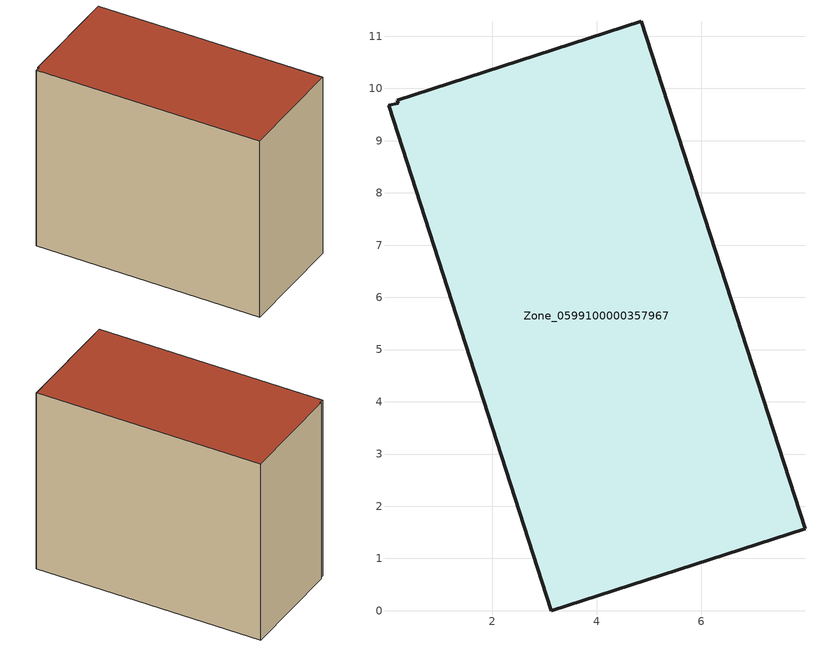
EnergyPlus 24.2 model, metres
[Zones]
Zone_0599100000357967
 floor ground (C_G): 0.01,9.67 0.2,9.72 0.18,9.78 4.85,11.29 7.99,1.57 3.13,0 z3.17
 wall outside (C_F): 7.99,1.57 4.85,11.29 0.18,9.78 0.2,9.72 0.01,9.67 3.13,0 7.99,1.57 z3.17:11.64
 roof outside (C_R): 0.2,9.72 0.01,9.67 3.13,0 7.99,1.57 4.85,11.29 0.18,9.78 z11.64
[BUILDING]
Pand.0599100000357967: North Axis=0; Terrain=City; Loads Convergence Tolerance Value=0.04; Temperature Convergence Tolerance Value=0.4; Solar Distribution=FullExterior; Maximum Number of Warmup Days=25; Minimum Number of Warmup Days=1
[Site:Location]
Rotterdam.The.Hague.AP_ZH_NLD Design_Conditions: Latitude=51.96; Longitude=4.45; Time Zone=1; Elevation=-4.5
[SITE:GROUNDTEMPERATURE:BUILDINGSURFACE]
18, 18, 18, 18, 18, 18, 18, 18, 18, 18, 18, 18
[MATERIAL] Thermal Absorptance=0.9; Solar Absorptance=0.7; Visible Absorptance=0.7
Name | Roughness | Thickness | Conductivity | Density | Specific Heat
G.TI.1992-2005 | MediumSmooth | 0.15 | 0.06 | 540 | 1210
F.TI.1992-2005 | Rough | 0.3 | 0.12 | 1920 | 840
R.TI.1992-2005 | MediumRough | 0.2 | 0.08 | 1500 | 1000
[CONSTRUCTION]
C_G: G.TI.1992-2005
C_F: F.TI.1992-2005
C_R: R.TI.1992-2005
[ZONE]
Zone_0599100000357967: Type=1; Multiplier=1; Ceiling Height=Autocalculate; Volume=Autocalculate; Floor Area=autocalculate; Part of Total Floor Area=Yes
[ZONEINFILTRATION:DESIGNFLOWRATE]
Infil_Zone_0599100000357967: Zone or ZoneList or Space or SpaceList=Zone_0599100000357967; Schedule=AlwaysOn; Design Flow Rate Calculation Method=Flow/Area; Flow Rate per Floor Area=0.0015; Constant Term Coefficient=1; Temperature Term Coefficient=0; Velocity Term Coefficient=0; Velocity Squared Term Coefficient=0
[HVACTEMPLATE:ZONE:IDEALLOADSAIRSYSTEM]
Zone_0599100000357967: Maximum Heating Supply Air Temperature=50; Minimum Cooling Supply Air Temperature=13; Maximum Heating Supply Air Humidity Ratio=0.0156; Minimum Cooling Supply Air Humidity Ratio=0.0077; Heating Limit=NoLimit; Cooling Limit=NoLimit; Dehumidification Control Type=ConstantSensibleHeatRatio; Cooling Sensible Heat Ratio=0.7; Dehumidification Setpoint=60; Humidification Control Type=None; Humidification Setpoint=30; Outdoor Air Method=None; Outdoor Air Flow Rate per Person=0.00944; Outdoor Air Flow Rate per Zone Floor Area=0; Outdoor Air Flow Rate per Zone=0; Demand Controlled Ventilation Type=None; Outdoor Air Economizer Type=NoEconomizer; Heat Recovery Type=None; Sensible Heat Recovery Effectiveness=0.7; Latent Heat Recovery Effectiveness=0.65
[ZONECONTROL:THERMOSTAT]
ThermostatControl_Zone_0599100000357967: Zone or ZoneList=Zone_0599100000357967; Control Type Schedule=DualSetpointControlType; Control 1=Thermostat_Zone_0599100000357967; Temperature Difference Between Cutout And Setpoint=0
[THERMOSTATSETPOINT:DUALSETPOINT]
Thermostat_Zone_0599100000357967: Heating Setpoint Temperature Schedule=HeatingSetpoint_Zone_0599100000357967; Cooling Setpoint Temperature Schedule=CoolingSetpoint_Zone_0599100000357967
[SCHEDULE:COMPACT]
HeatingSetpoint_Zone_0599100000357967: Through: 12/31, For: AllDays, Until: 24:00, 21
CoolingSetpoint_Zone_0599100000357967: Through: 12/31, For: AllDays, Until: 24:00, 24
DualSetpointControlType: Through: 12/31, For: AllDays, Until: 24:00, 4
AlwaysOn: Through: 12/31, For: AllDays, Until: 24:00, 1
